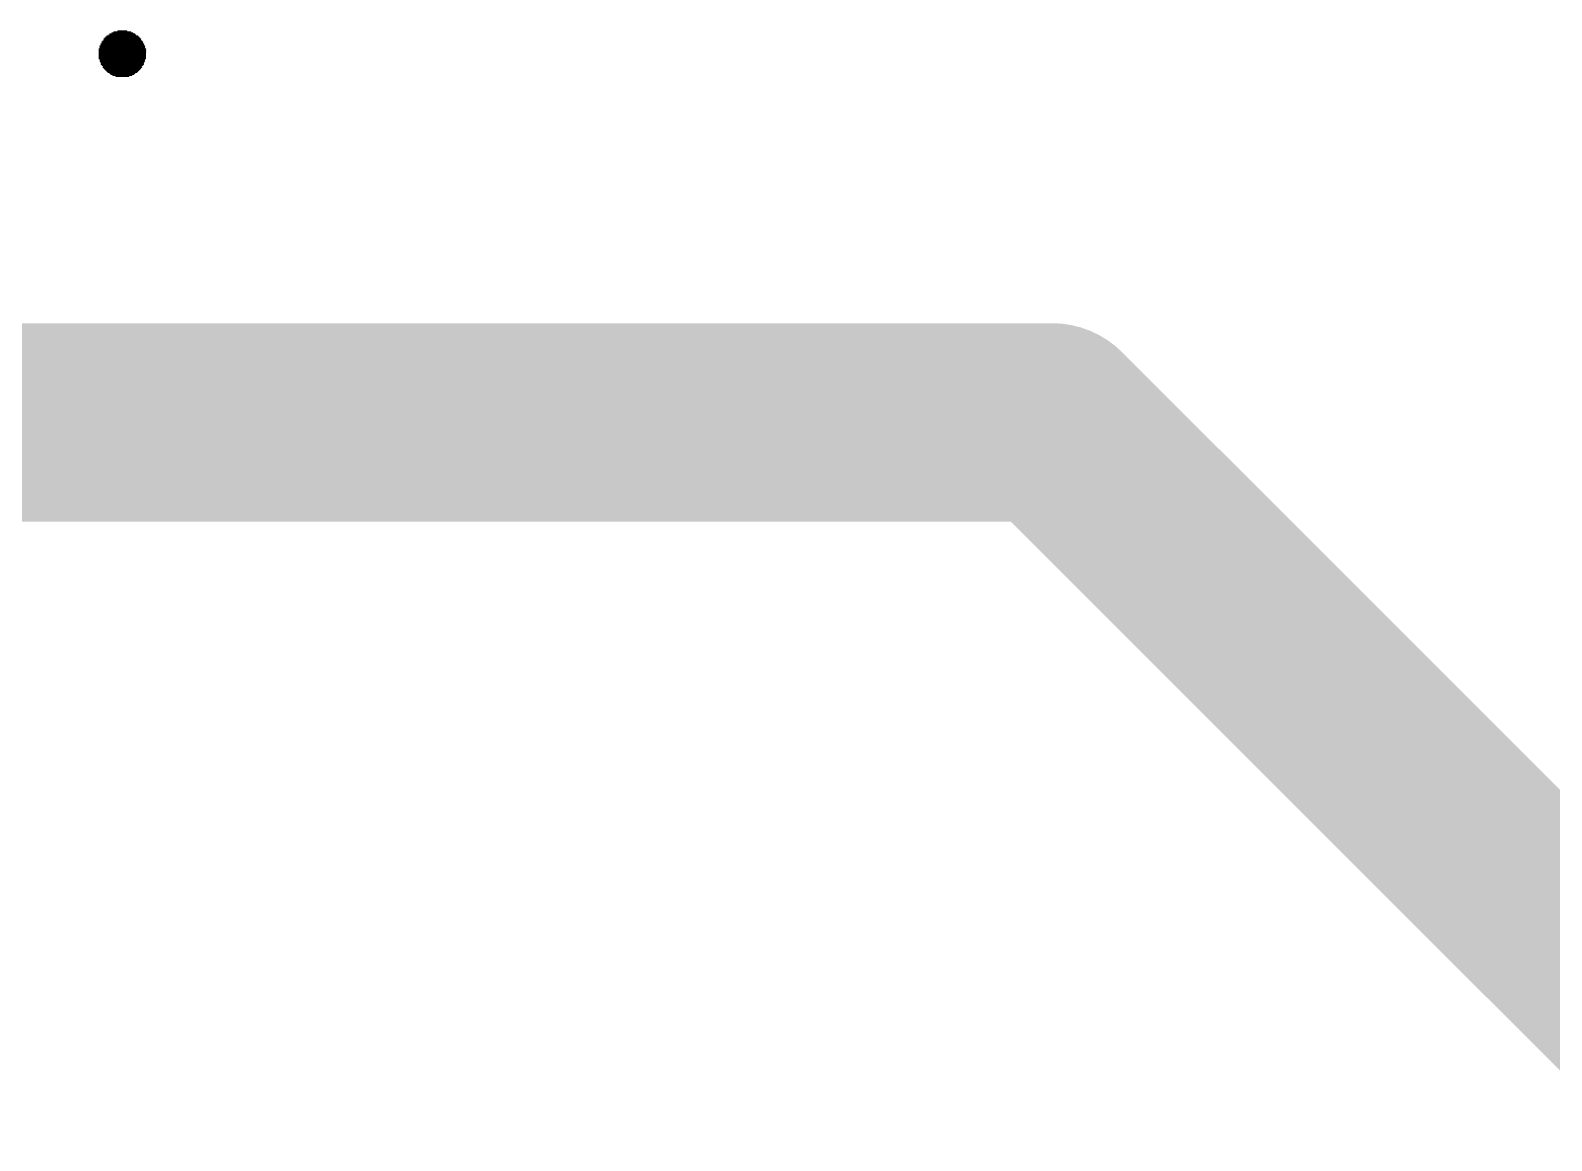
# Model space of a CAD drawing. Header units: inches. Extents: x -0.01 to 3.94, y -0.06 to 4.68.
# Drawn here: x 3.0616 to 3.4443, y 4.0657 to 4.3452 of the extents above; entities that cross this region are included whole.
import ezdxf

# ---------------------------------------------------------------- set-up
doc = ezdxf.new("R2010")
doc.units = ezdxf.units.IN
doc.header["$MEASUREMENT"] = 0
doc.layers.add('Top Layer', color=1, linetype='Continuous')
doc.layers.add('Top Overlay', color=2, linetype='Continuous')

# ---------------------------------------------------------------- blocks, each defined once
blk = doc.blocks.new('5394DE47_A0E8_4329_8464_7791B7C19310_562')
at = {"layer": 'Top Overlay'}
for points in [[(0.12681, 0.01163, 0.00025, 0.00025, 0), (0.13706, 0.01163, 0.00025, 0.00025, 0)], [(0.12681, 0.01138, 0.00025, 0.00025, 0), (0.13706, 0.01138, 0.00025, 0.00025, 0)], [(0.12706, 0.01188, 0.00025, 0.00025, 0), (0.13681, 0.01188, 0.00025, 0.00025, 0)], [(0.12731, 0.01238, 0.00025, 0.00025, 0), (0.13656, 0.01238, 0.00025, 0.00025, 0)], [(0.12731, 0.01213, 0.00025, 0.00025, 0), (0.13656, 0.01213, 0.00025, 0.00025, 0)], [(0.12756, 0.01263, 0.00025, 0.00025, 0), (0.13631, 0.01263, 0.00025, 0.00025, 0)], [(0.12781, 0.01288, 0.00025, 0.00025, 0), (0.13606, 0.01288, 0.00025, 0.00025, 0)], [(0.12806, 0.01313, 0.00025, 0.00025, 0), (0.13581, 0.01313, 0.00025, 0.00025, 0)], [(0.12856, 0.01338, 0.00025, 0.00025, 0), (0.13531, 0.01338, 0.00025, 0.00025, 0)], [(0.12881, 0.01363, 0.00025, 0.00025, 0), (0.13506, 0.01363, 0.00025, 0.00025, 0)], [(0.12931, 0.01388, 0.00025, 0.00025, 0), (0.13456, 0.01388, 0.00025, 0.00025, 0)], [(0.12981, 0.01413, 0.00025, 0.00025, 0), (0.13406, 0.01413, 0.00025, 0.00025, 0)], [(0.13081, 0.01438, 0.00025, 0.00025, 0), (0.13306, 0.01438, 0.00025, 0.00025, 0)], [(0.12606, 0.00988, 0.00025, 0.00025, 0), (0.13781, 0.00988, 0.00025, 0.00025, 0)], [(0.12606, 0.00963, 0.00025, 0.00025, 0), (0.13781, 0.00963, 0.00025, 0.00025, 0)], [(0.12606, 0.00938, 0.00025, 0.00025, 0), (0.13781, 0.00938, 0.00025, 0.00025, 0)], [(0.12606, 0.00913, 0.00025, 0.00025, 0), (0.13781, 0.00913, 0.00025, 0.00025, 0)], [(0.12606, 0.00888, 0.00025, 0.00025, 0), (0.13781, 0.00888, 0.00025, 0.00025, 0)], [(0.12606, 0.00863, 0.00025, 0.00025, 0), (0.13781, 0.00863, 0.00025, 0.00025, 0)], [(0.12606, 0.00838, 0.00025, 0.00025, 0), (0.13781, 0.00838, 0.00025, 0.00025, 0)], [(0.12606, 0.00813, 0.00025, 0.00025, 0), (0.13781, 0.00813, 0.00025, 0.00025, 0)], [(0.12606, 0.00788, 0.00025, 0.00025, 0), (0.13781, 0.00788, 0.00025, 0.00025, 0)], [(0.12606, 0.00763, 0.00025, 0.00025, 0), (0.13781, 0.00763, 0.00025, 0.00025, 0)], [(0.12631, 0.01063, 0.00025, 0.00025, 0), (0.13756, 0.01063, 0.00025, 0.00025, 0)], [(0.12631, 0.01038, 0.00025, 0.00025, 0), (0.13756, 0.01038, 0.00025, 0.00025, 0)], [(0.12631, 0.01013, 0.00025, 0.00025, 0), (0.13756, 0.01013, 0.00025, 0.00025, 0)], [(0.12656, 0.01113, 0.00025, 0.00025, 0), (0.13731, 0.01113, 0.00025, 0.00025, 0)], [(0.12656, 0.01088, 0.00025, 0.00025, 0), (0.13731, 0.01088, 0.00025, 0.00025, 0)], [(0.12606, 0.00738, 0.00025, 0.00025, 0), (0.13781, 0.00738, 0.00025, 0.00025, 0)], [(0.12631, 0.00713, 0.00025, 0.00025, 0), (0.13756, 0.00713, 0.00025, 0.00025, 0)], [(0.12631, 0.00688, 0.00025, 0.00025, 0), (0.13756, 0.00688, 0.00025, 0.00025, 0)], [(0.12631, 0.00663, 0.00025, 0.00025, 0), (0.13756, 0.00663, 0.00025, 0.00025, 0)], [(0.12656, 0.00638, 0.00025, 0.00025, 0), (0.13731, 0.00638, 0.00025, 0.00025, 0)], [(0.12656, 0.00613, 0.00025, 0.00025, 0), (0.13731, 0.00613, 0.00025, 0.00025, 0)], [(0.12656, 0.00588, 0.00025, 0.00025, 0), (0.13731, 0.00588, 0.00025, 0.00025, 0)], [(0.12681, 0.00563, 0.00025, 0.00025, 0), (0.13706, 0.00563, 0.00025, 0.00025, 0)], [(0.12706, 0.00538, 0.00025, 0.00025, 0), (0.13681, 0.00538, 0.00025, 0.00025, 0)], [(0.12706, 0.00513, 0.00025, 0.00025, 0), (0.13681, 0.00513, 0.00025, 0.00025, 0)], [(0.12731, 0.00488, 0.00025, 0.00025, 0), (0.13656, 0.00488, 0.00025, 0.00025, 0)], [(0.12756, 0.00463, 0.00025, 0.00025, 0), (0.13631, 0.00463, 0.00025, 0.00025, 0)], [(0.12781, 0.00438, 0.00025, 0.00025, 0), (0.13606, 0.00438, 0.00025, 0.00025, 0)], [(0.12806, 0.00413, 0.00025, 0.00025, 0), (0.13581, 0.00413, 0.00025, 0.00025, 0)], [(0.12831, 0.00388, 0.00025, 0.00025, 0), (0.13556, 0.00388, 0.00025, 0.00025, 0)], [(0.12881, 0.00363, 0.00025, 0.00025, 0), (0.13506, 0.00363, 0.00025, 0.00025, 0)], [(0.12906, 0.00338, 0.00025, 0.00025, 0), (0.13481, 0.00338, 0.00025, 0.00025, 0)], [(0.12956, 0.00313, 0.00025, 0.00025, 0), (0.13431, 0.00313, 0.00025, 0.00025, 0)], [(0.13031, 0.00288, 0.00025, 0.00025, 0), (0.13356, 0.00288, 0.00025, 0.00025, 0)]]:
    blk.add_lwpolyline(points, format="xyseb", dxfattribs=at)
for points in [[(0.12675, 0.01163, 0.000125, 0.000125, 1), (0.12687, 0.01163, 0.000125, 0.000125, 1)], [(0.12675, 0.01138, 0.000125, 0.000125, 1), (0.12687, 0.01138, 0.000125, 0.000125, 1)], [(0.127, 0.01188, 0.000125, 0.000125, 1), (0.12712, 0.01188, 0.000125, 0.000125, 1)], [(0.12725, 0.01238, 0.000125, 0.000125, 1), (0.12737, 0.01238, 0.000125, 0.000125, 1)], [(0.12725, 0.01213, 0.000125, 0.000125, 1), (0.12737, 0.01213, 0.000125, 0.000125, 1)], [(0.1275, 0.01263, 0.000125, 0.000125, 1), (0.12762, 0.01263, 0.000125, 0.000125, 1)], [(0.12775, 0.01288, 0.000125, 0.000125, 1), (0.12787, 0.01288, 0.000125, 0.000125, 1)], [(0.128, 0.01313, 0.000125, 0.000125, 1), (0.12812, 0.01313, 0.000125, 0.000125, 1)], [(0.1285, 0.01338, 0.000125, 0.000125, 1), (0.12862, 0.01338, 0.000125, 0.000125, 1)], [(0.12875, 0.01363, 0.000125, 0.000125, 1), (0.12887, 0.01363, 0.000125, 0.000125, 1)], [(0.12925, 0.01388, 0.000125, 0.000125, 1), (0.12937, 0.01388, 0.000125, 0.000125, 1)], [(0.12975, 0.01413, 0.000125, 0.000125, 1), (0.12987, 0.01413, 0.000125, 0.000125, 1)], [(0.13075, 0.01438, 0.000125, 0.000125, 1), (0.13087, 0.01438, 0.000125, 0.000125, 1)], [(0.133, 0.01438, 0.000125, 0.000125, 1), (0.13312, 0.01438, 0.000125, 0.000125, 1)], [(0.134, 0.01413, 0.000125, 0.000125, 1), (0.13412, 0.01413, 0.000125, 0.000125, 1)], [(0.1345, 0.01388, 0.000125, 0.000125, 1), (0.13462, 0.01388, 0.000125, 0.000125, 1)], [(0.135, 0.01363, 0.000125, 0.000125, 1), (0.13512, 0.01363, 0.000125, 0.000125, 1)], [(0.13525, 0.01338, 0.000125, 0.000125, 1), (0.13537, 0.01338, 0.000125, 0.000125, 1)], [(0.13575, 0.01313, 0.000125, 0.000125, 1), (0.13587, 0.01313, 0.000125, 0.000125, 1)], [(0.136, 0.01288, 0.000125, 0.000125, 1), (0.13612, 0.01288, 0.000125, 0.000125, 1)], [(0.13625, 0.01263, 0.000125, 0.000125, 1), (0.13637, 0.01263, 0.000125, 0.000125, 1)], [(0.1365, 0.01238, 0.000125, 0.000125, 1), (0.13662, 0.01238, 0.000125, 0.000125, 1)], [(0.1365, 0.01213, 0.000125, 0.000125, 1), (0.13662, 0.01213, 0.000125, 0.000125, 1)], [(0.13675, 0.01188, 0.000125, 0.000125, 1), (0.13687, 0.01188, 0.000125, 0.000125, 1)], [(0.137, 0.01163, 0.000125, 0.000125, 1), (0.13712, 0.01163, 0.000125, 0.000125, 1)], [(0.137, 0.01138, 0.000125, 0.000125, 1), (0.13712, 0.01138, 0.000125, 0.000125, 1)], [(0.126, 0.00988, 0.000125, 0.000125, 1), (0.12612, 0.00988, 0.000125, 0.000125, 1)], [(0.126, 0.00963, 0.000125, 0.000125, 1), (0.12612, 0.00963, 0.000125, 0.000125, 1)], [(0.126, 0.00938, 0.000125, 0.000125, 1), (0.12612, 0.00938, 0.000125, 0.000125, 1)], [(0.126, 0.00913, 0.000125, 0.000125, 1), (0.12612, 0.00913, 0.000125, 0.000125, 1)], [(0.126, 0.00888, 0.000125, 0.000125, 1), (0.12612, 0.00888, 0.000125, 0.000125, 1)], [(0.126, 0.00863, 0.000125, 0.000125, 1), (0.12612, 0.00863, 0.000125, 0.000125, 1)], [(0.126, 0.00838, 0.000125, 0.000125, 1), (0.12612, 0.00838, 0.000125, 0.000125, 1)], [(0.126, 0.00813, 0.000125, 0.000125, 1), (0.12612, 0.00813, 0.000125, 0.000125, 1)], [(0.126, 0.00788, 0.000125, 0.000125, 1), (0.12612, 0.00788, 0.000125, 0.000125, 1)], [(0.126, 0.00763, 0.000125, 0.000125, 1), (0.12612, 0.00763, 0.000125, 0.000125, 1)], [(0.12625, 0.01063, 0.000125, 0.000125, 1), (0.12637, 0.01063, 0.000125, 0.000125, 1)], [(0.12625, 0.01038, 0.000125, 0.000125, 1), (0.12637, 0.01038, 0.000125, 0.000125, 1)], [(0.12625, 0.01013, 0.000125, 0.000125, 1), (0.12637, 0.01013, 0.000125, 0.000125, 1)], [(0.1265, 0.01113, 0.000125, 0.000125, 1), (0.12662, 0.01113, 0.000125, 0.000125, 1)], [(0.1265, 0.01088, 0.000125, 0.000125, 1), (0.12662, 0.01088, 0.000125, 0.000125, 1)], [(0.13725, 0.01113, 0.000125, 0.000125, 1), (0.13737, 0.01113, 0.000125, 0.000125, 1)], [(0.13725, 0.01088, 0.000125, 0.000125, 1), (0.13737, 0.01088, 0.000125, 0.000125, 1)], [(0.1375, 0.01063, 0.000125, 0.000125, 1), (0.13762, 0.01063, 0.000125, 0.000125, 1)], [(0.1375, 0.01038, 0.000125, 0.000125, 1), (0.13762, 0.01038, 0.000125, 0.000125, 1)], [(0.1375, 0.01013, 0.000125, 0.000125, 1), (0.13762, 0.01013, 0.000125, 0.000125, 1)], [(0.13775, 0.00988, 0.000125, 0.000125, 1), (0.13787, 0.00988, 0.000125, 0.000125, 1)], [(0.13775, 0.00963, 0.000125, 0.000125, 1), (0.13787, 0.00963, 0.000125, 0.000125, 1)], [(0.13775, 0.00938, 0.000125, 0.000125, 1), (0.13787, 0.00938, 0.000125, 0.000125, 1)], [(0.13775, 0.00913, 0.000125, 0.000125, 1), (0.13787, 0.00913, 0.000125, 0.000125, 1)], [(0.13775, 0.00888, 0.000125, 0.000125, 1), (0.13787, 0.00888, 0.000125, 0.000125, 1)], [(0.13775, 0.00863, 0.000125, 0.000125, 1), (0.13787, 0.00863, 0.000125, 0.000125, 1)], [(0.13775, 0.00838, 0.000125, 0.000125, 1), (0.13787, 0.00838, 0.000125, 0.000125, 1)], [(0.13775, 0.00813, 0.000125, 0.000125, 1), (0.13787, 0.00813, 0.000125, 0.000125, 1)], [(0.13775, 0.00788, 0.000125, 0.000125, 1), (0.13787, 0.00788, 0.000125, 0.000125, 1)], [(0.13775, 0.00763, 0.000125, 0.000125, 1), (0.13787, 0.00763, 0.000125, 0.000125, 1)], [(0.126, 0.00738, 0.000125, 0.000125, 1), (0.12612, 0.00738, 0.000125, 0.000125, 1)], [(0.12625, 0.00713, 0.000125, 0.000125, 1), (0.12637, 0.00713, 0.000125, 0.000125, 1)], [(0.12625, 0.00688, 0.000125, 0.000125, 1), (0.12637, 0.00688, 0.000125, 0.000125, 1)], [(0.12625, 0.00663, 0.000125, 0.000125, 1), (0.12637, 0.00663, 0.000125, 0.000125, 1)], [(0.1265, 0.00638, 0.000125, 0.000125, 1), (0.12662, 0.00638, 0.000125, 0.000125, 1)], [(0.1265, 0.00613, 0.000125, 0.000125, 1), (0.12662, 0.00613, 0.000125, 0.000125, 1)], [(0.1265, 0.00588, 0.000125, 0.000125, 1), (0.12662, 0.00588, 0.000125, 0.000125, 1)], [(0.12675, 0.00563, 0.000125, 0.000125, 1), (0.12687, 0.00563, 0.000125, 0.000125, 1)], [(0.127, 0.00538, 0.000125, 0.000125, 1), (0.12712, 0.00538, 0.000125, 0.000125, 1)], [(0.127, 0.00513, 0.000125, 0.000125, 1), (0.12712, 0.00513, 0.000125, 0.000125, 1)], [(0.12725, 0.00488, 0.000125, 0.000125, 1), (0.12737, 0.00488, 0.000125, 0.000125, 1)], [(0.1275, 0.00463, 0.000125, 0.000125, 1), (0.12762, 0.00463, 0.000125, 0.000125, 1)], [(0.12775, 0.00438, 0.000125, 0.000125, 1), (0.12787, 0.00438, 0.000125, 0.000125, 1)], [(0.128, 0.00413, 0.000125, 0.000125, 1), (0.12812, 0.00413, 0.000125, 0.000125, 1)], [(0.12825, 0.00388, 0.000125, 0.000125, 1), (0.12837, 0.00388, 0.000125, 0.000125, 1)], [(0.1355, 0.00388, 0.000125, 0.000125, 1), (0.13562, 0.00388, 0.000125, 0.000125, 1)], [(0.13575, 0.00413, 0.000125, 0.000125, 1), (0.13587, 0.00413, 0.000125, 0.000125, 1)], [(0.136, 0.00438, 0.000125, 0.000125, 1), (0.13612, 0.00438, 0.000125, 0.000125, 1)], [(0.13625, 0.00463, 0.000125, 0.000125, 1), (0.13637, 0.00463, 0.000125, 0.000125, 1)], [(0.1365, 0.00488, 0.000125, 0.000125, 1), (0.13662, 0.00488, 0.000125, 0.000125, 1)], [(0.13675, 0.00538, 0.000125, 0.000125, 1), (0.13687, 0.00538, 0.000125, 0.000125, 1)], [(0.13675, 0.00513, 0.000125, 0.000125, 1), (0.13687, 0.00513, 0.000125, 0.000125, 1)], [(0.137, 0.00563, 0.000125, 0.000125, 1), (0.13712, 0.00563, 0.000125, 0.000125, 1)], [(0.13725, 0.00638, 0.000125, 0.000125, 1), (0.13737, 0.00638, 0.000125, 0.000125, 1)], [(0.13725, 0.00613, 0.000125, 0.000125, 1), (0.13737, 0.00613, 0.000125, 0.000125, 1)], [(0.13725, 0.00588, 0.000125, 0.000125, 1), (0.13737, 0.00588, 0.000125, 0.000125, 1)], [(0.1375, 0.00713, 0.000125, 0.000125, 1), (0.13762, 0.00713, 0.000125, 0.000125, 1)], [(0.1375, 0.00688, 0.000125, 0.000125, 1), (0.13762, 0.00688, 0.000125, 0.000125, 1)], [(0.1375, 0.00663, 0.000125, 0.000125, 1), (0.13762, 0.00663, 0.000125, 0.000125, 1)], [(0.13775, 0.00738, 0.000125, 0.000125, 1), (0.13787, 0.00738, 0.000125, 0.000125, 1)], [(0.12875, 0.00363, 0.000125, 0.000125, 1), (0.12887, 0.00363, 0.000125, 0.000125, 1)], [(0.129, 0.00338, 0.000125, 0.000125, 1), (0.12912, 0.00338, 0.000125, 0.000125, 1)], [(0.1295, 0.00313, 0.000125, 0.000125, 1), (0.12962, 0.00313, 0.000125, 0.000125, 1)], [(0.13025, 0.00288, 0.000125, 0.000125, 1), (0.13037, 0.00288, 0.000125, 0.000125, 1)], [(0.1335, 0.00288, 0.000125, 0.000125, 1), (0.13362, 0.00288, 0.000125, 0.000125, 1)], [(0.13425, 0.00313, 0.000125, 0.000125, 1), (0.13437, 0.00313, 0.000125, 0.000125, 1)], [(0.13475, 0.00338, 0.000125, 0.000125, 1), (0.13487, 0.00338, 0.000125, 0.000125, 1)], [(0.135, 0.00363, 0.000125, 0.000125, 1), (0.13512, 0.00363, 0.000125, 0.000125, 1)]]:
    blk.add_lwpolyline(points, format="xyseb", close=True, dxfattribs=at)

msp = doc.modelspace()

# ---------------------------------------------------------------- linework, layer by layer
at = {"layer": 'Top Layer'}
for points in [[(2.64217, 4.2465, 0.05, 0.05, 0), (3.3186, 4.2465, 0.05, 0.05, 0)], [(3.3186, 4.2465, 0.05, 0.05, 0), (3.87, 3.69509, 0.05, 0.05, 0)]]:
    msp.add_lwpolyline(points, format="xyseb", dxfattribs=at)
msp.add_lwpolyline([(3.3061, 4.2465, 0.025, 0.025, 1), (3.3311, 4.2465, 0.025, 0.025, 1)], format="xyseb", close=True, dxfattribs=at)
msp.add_lwpolyline([(3.3061, 4.2465, 0.025, 0.025, 1), (3.3311, 4.2465, 0.025, 0.025, 1)], format="xyseb", close=True, dxfattribs=at)

# ---------------------------------------------------------------- block references
at = {"rotation": 360}
msp.add_blockref('5394DE47_A0E8_4329_8464_7791B7C19310_562', (2.95276, 4.33071), dxfattribs=at)

doc.saveas('drawing.dxf')
